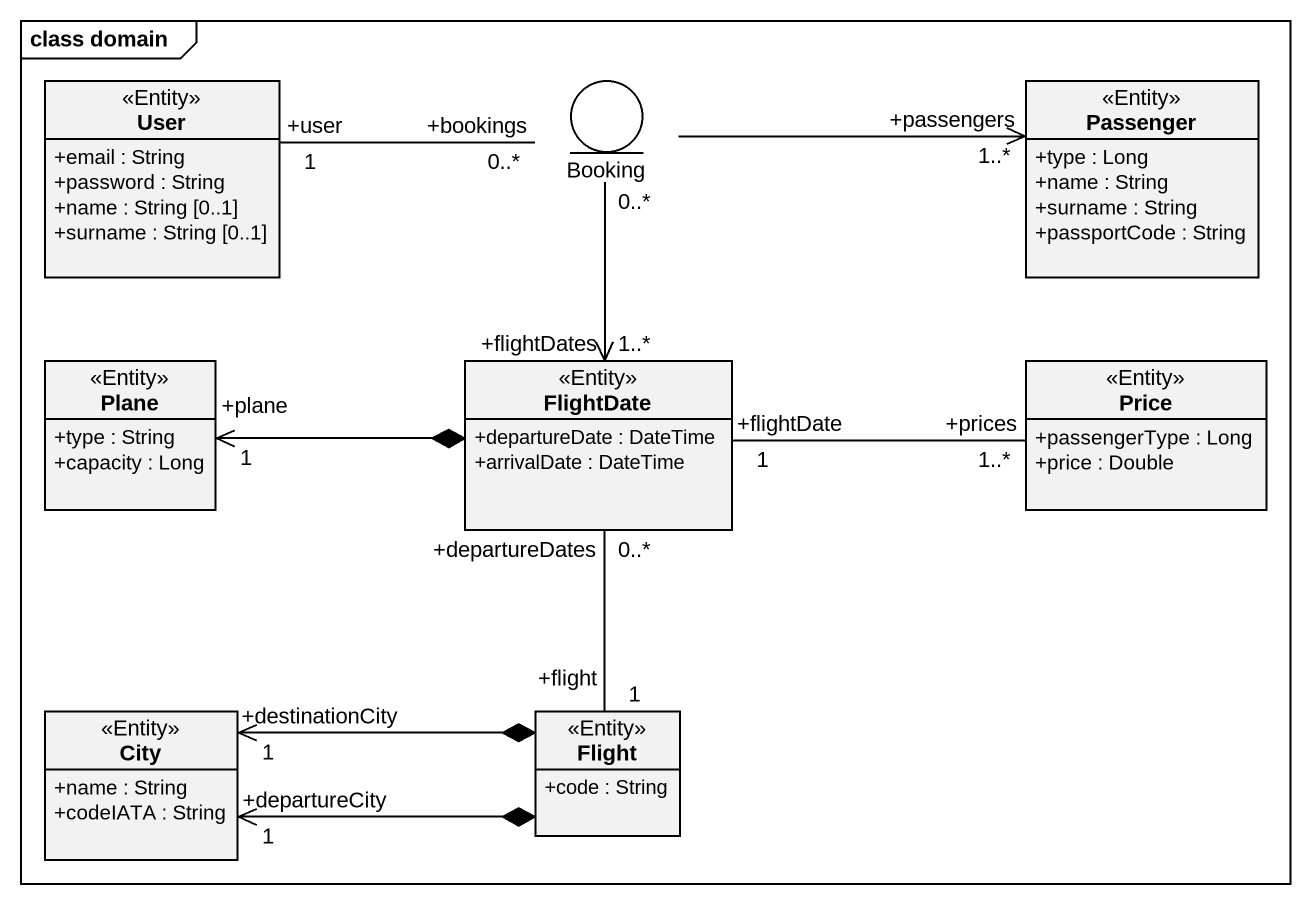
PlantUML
@startuml
mainframe class domain
allowmixing
hide circle
hide empty members
skinparam classAttributeIconSize 0
class User <<Entity>> {
  +email : String
  +password : String
  +name : String [0..1]
  +surname : String [0..1]
}
entity Booking
class Passenger <<Entity>> {
  +type : Long
  +name : String
  +surname : String
  +passportCode : String
}
class Plane <<Entity>> {
  +type : String
  +capacity : Long
}
class FlightDate <<Entity>> {
  +departureDate : DateTime
  +arrivalDate : DateTime
}
class Price <<Entity>> {
  +passengerType : Long
  +price : Double
}
class City <<Entity>> {
  +name : String
  +codeIATA : String
}
class Flight <<Entity>> {
  +code : String
}
User "+user\n1" -right- "+bookings\n0..*" Booking
Booking -right-> "+passengers\n1..*" Passenger
Booking "0..*" --> "+flightDates\n1..*" FlightDate
FlightDate *-left-> "+plane\n1" Plane
FlightDate "+flightDate\n1" -right- "+prices\n1..*" Price
Flight "+flight\n1" -up- "+departureDates\n0..*" FlightDate
Flight *-left-> "+departureCity\n1" City
Flight *-left-> "+destinationCity\n1" City
@enduml
